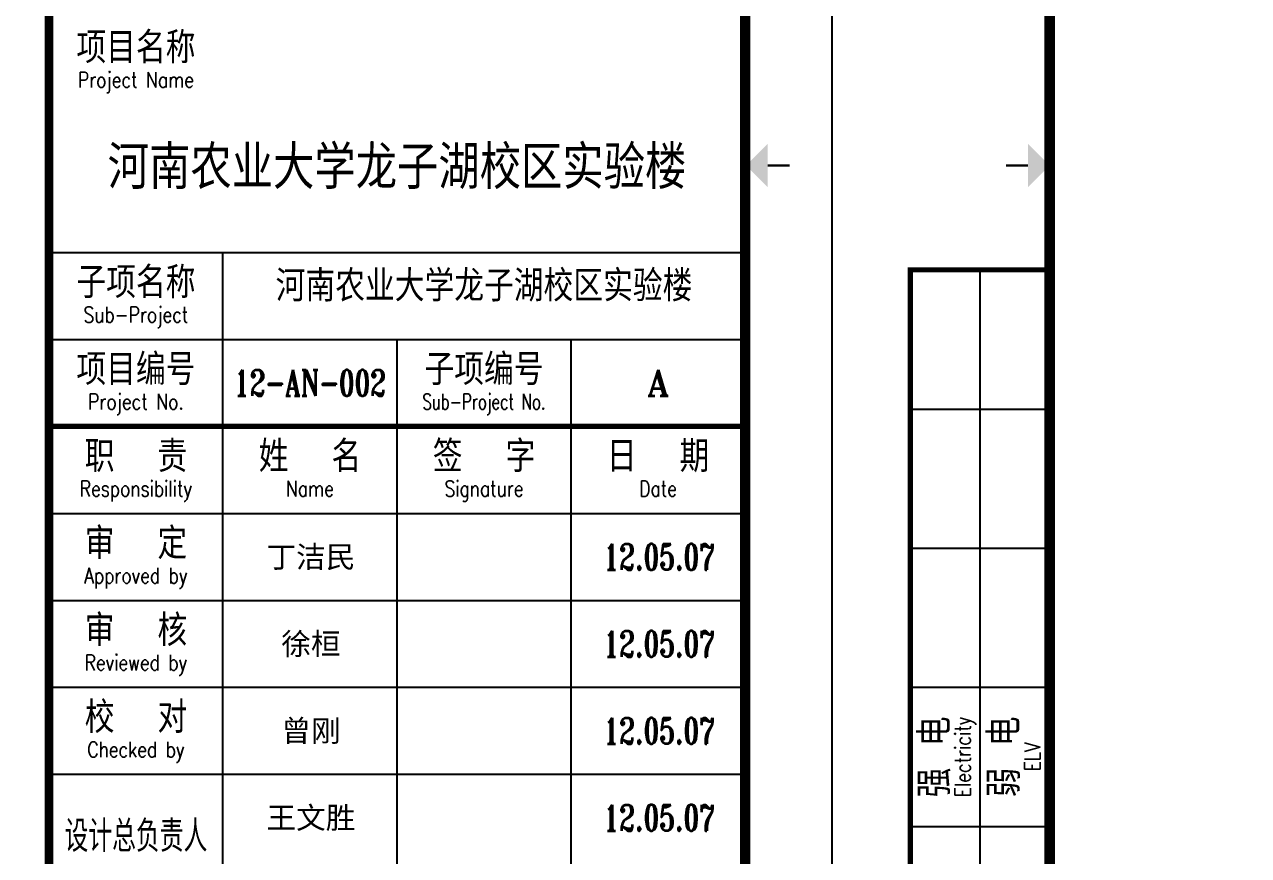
# Model space of a CAD drawing. Extents: x -345393 to -54719, y 203828 to 476815.
# Drawn here: x -307983 to -300950, y 237055 to 241833 of the extents above; entities that cross this region are included whole.
import ezdxf
from ezdxf.enums import TextEntityAlignment as Align

# ---------------------------------------------------------------- set-up
doc = ezdxf.new("R2010")
doc.units = 0
doc.header["$LTSCALE"] = 1000
doc.header["$MEASUREMENT"] = 0
doc.layers.get('0').update_dxf_attribs({"color": 252, "linetype": 'CONTINUOUS'})
doc.layers.add('图框', color=252, linetype='CONTINUOUS')
doc.styles.add('TKZ1_tjhts.shx', font='tjromant.shx', dxfattribs={"bigfont": 'tjhts.shx'})
doc.styles.add('TKZ2_tjkts.shx', font='tjromant.shx', dxfattribs={"bigfont": 'tjkts.shx'})
doc.styles.add('图框字1_黑体', font='simhei.ttf')

# ---------------------------------------------------------------- blocks, each defined once
blk = doc.blocks.new('TJAD_TK_A1')
for p, q in [((1251.38, 643.45), (1331.38, 643.45)), ((1271.38, 513.45), (1271.38, 643.45)), ((517.38, 385.45), (517.38, 641.45)), ((1251.38, 633.45), (1331.38, 633.45)), ((1291.38, 513.45), (1291.38, 633.45)), ((1311.38, 513.45), (1311.38, 633.45)), ((509.38, 625.45), (525.38, 625.45)), ((1251.38, 613.45), (1331.38, 613.45)), ((509.38, 609.45), (525.38, 609.45)), ((1251.38, 603.45), (1331.38, 603.45)), ((509.38, 593.45), (525.38, 593.45)), ((1251.38, 593.45), (1331.38, 593.45)), ((1251.38, 583.45), (1331.38, 583.45)), ((509.38, 577.45), (525.38, 577.45))]:
    blk.add_line(p, q)
for points, const_width in [([(1251.38, 940.45), (1251.38, 366.45)], 1), ([(1251.38, 623.45), (1331.38, 623.45)], 0.6)]:
    blk.add_lwpolyline(points, dxfattribs=dict(const_width=const_width))
at = {"layer": '图框'}
for p, q in [((500.38, 356.45), (500.38, 950.45)), ((1341.38, 356.45), (1341.38, 950.45))]:
    blk.add_line(p, q, dxfattribs=at)
at = {"layer": '图框', "const_width": 1.2}
blk.add_lwpolyline([(1331.38, 940.45), (525.38, 940.45), (525.38, 366.45), (1331.38, 366.45)], close=True, dxfattribs=at)
at = {"layer": '图框'}
for points, const_width in [([(522.88, 653.45), (520.38, 653.45)], 0.3), ([(1333.99, 653.45), (1336.49, 653.45)], 0.3), ([(525.38, 366.45), (509.38, 366.45), (509.38, 641.45), (525.38, 641.45)], 0.6)]:
    blk.add_lwpolyline(points, dxfattribs=dict(at, const_width=const_width))
for points in [[(522.88, 650.95), (522.88, 655.95), (525.38, 653.45)], [(1333.99, 650.95), (1333.99, 655.95), (1331.49, 653.45)]]:
    blk.add_solid(points, dxfattribs=at)
at = {"style": 'TKZ2_tjkts.shx'}
for s, p in [('项目名称', (1261.38, 667)), ('子项名称', (1261.38, 640)), ('项目编号', (1261.38, 630)), ('职  责', (1261.38, 620)), ('姓  名', (1281.38, 620)), ('签  字', (1301.38, 620)), ('日  期', (1321.38, 620)), ('审  定', (1261.38, 610)), ('审  核', (1261.38, 600)), ('校  对', (1261.38, 590))]:
    blk.add_text(s, height=3.6, dxfattribs=at).set_placement(p, align=Align.MIDDLE_CENTER)
at = {"style": 'TKZ2_tjkts.shx', "width": 0.8}
for s, height, p in [('Project Name', 1.8, (1261.38, 663.3)), ('Sub-Project', 1.8, (1261.38, 636.3)), ('Project No.', 1.8, (1261.38, 626.3)), ('Responsibility', 1.8, (1261.38, 616.3)), ('Name', 1.8, (1281.38, 616.3)), ('Signature', 1.8, (1301.38, 616.3)), ('Date', 1.8, (1321.38, 616.3)), ('Approved by', 1.8, (1261.38, 606.3)), ('Reviewed by', 1.8, (1261.38, 596.3)), ('Checked by', 1.8, (1261.38, 586.3)), ('设计总负责人', 3.6, (1261.38, 576.33))]:
    blk.add_text(s, height=height, dxfattribs=at).set_placement(p, align=Align.MIDDLE_CENTER)
for s, p in [('Electricity', (515.4, 585.45)), ('ELV', (523.4, 585.45))]:
    blk.add_text(s, height=1.8, rotation=90, dxfattribs=at).set_placement(p, align=Align.MIDDLE_CENTER)
at = {"style": 'TKZ2_tjkts.shx'}
for s, p in [('强 电', (512.17, 585.45)), ('弱 电', (520.17, 585.45))]:
    blk.add_text(s, height=3.6, rotation=90, dxfattribs=at).set_placement(p, align=Align.MIDDLE_CENTER)
at = {"layer": '图框'}
for s, height, style, p in [('河南农业大学龙子湖校区实验楼', 5, 'TKZ1_tjhts.shx', (1291.38, 653.24)), ('河南农业大学龙子湖校区实验楼', 3.6, 'TKZ1_tjhts.shx', (1301.38, 639.61)), ('子项编号', 3.6, 'TKZ2_tjkts.shx', (1301.38, 630)), ('A', 3, 'TKZ1_tjhts.shx', (1321.38, 628.45)), ('丁洁民', 2.5, '图框字1_黑体', (1281.49, 608.45)), ('徐桓', 2.5, '图框字1_黑体', (1281.49, 598.45)), ('曾刚', 2.5, '图框字1_黑体', (1281.49, 588.45)), ('王文胜', 2.5, '图框字1_黑体', (1281.49, 578.45))]:
    blk.add_text(s, height=height, dxfattribs=dict(at, style=style)).set_placement(p, align=Align.MIDDLE_CENTER)
at = {"layer": '图框', "width": 0.7}
for s, height, style, p in [('12-AN-002', 3, 'TKZ1_tjhts.shx', (1281.38, 628.45)), ('Sub-Project No.', 1.8, 'TKZ2_tjkts.shx', (1301.38, 626.3)), ('12.05.07', 3, 'TKZ1_tjhts.shx', (1321.51, 608.45)), ('12.05.07', 3, 'TKZ1_tjhts.shx', (1321.51, 598.45)), ('12.05.07', 3, 'TKZ1_tjhts.shx', (1321.51, 588.45)), ('12.05.07', 3, 'TKZ1_tjhts.shx', (1321.51, 578.45))]:
    blk.add_text(s, height=height, dxfattribs=dict(at, style=style)).set_placement(p, align=Align.MIDDLE_CENTER)

msp = doc.modelspace()

# ---------------------------------------------------------------- block references
at = {"layer": '图框', "xscale": 50, "yscale": 50, "zscale": 50}
for p in [(-370411.63982, 208349.90246), (-328361.63982, 208349.90246)]:
    msp.add_blockref('TJAD_TK_A1', p, dxfattribs=at)

doc.saveas('drawing.dxf')
